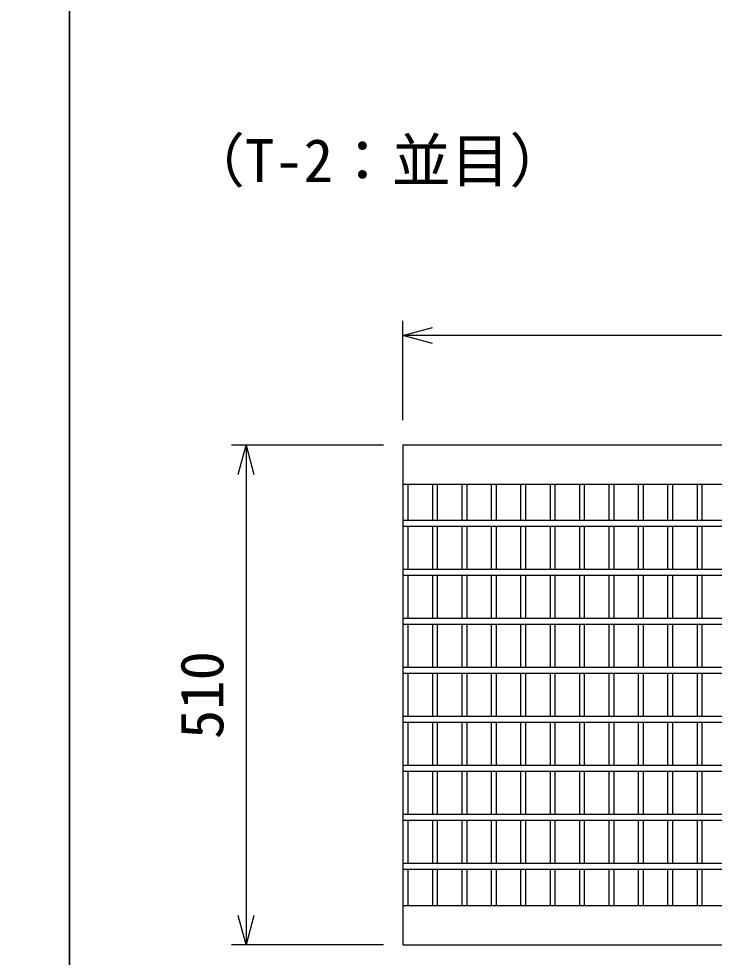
# Model space of a CAD drawing. Units: millimetres, scale not verified. Extents: x -25200 to 25200, y -8910 to 8910.
# Drawn here: x -9368 to -8659, y -5448 to -4490 of the extents above; entities that cross this region are included whole.
import ezdxf
from ezdxf.enums import TextEntityAlignment as Align

# ---------------------------------------------------------------- set-up
doc = ezdxf.new("R2010")
doc.units = ezdxf.units.MM
doc.header["$LTSCALE"] = 30
for name, color, linetype, lineweight in [('0-0_DIM', 7, 'Continuous', 25), ('0-2_HATCH', 6, 'Continuous', 25), ('0-6_TXT', 7, 'Continuous', 25)]:
    doc.layers.add(name, color=color, linetype=linetype, lineweight=lineweight)
doc.styles.add('ＭＳ ゴシック', font='')
doc.styles.get('ＭＳ ゴシック').set_extended_font_data('MS Gothic')

msp = doc.modelspace()

# ---------------------------------------------------------------- linework, layer by layer
at = {"layer": '0-0_DIM'}
for p, q in [((-8976.52, -4899.7), (-8976.52, -4798.11)), ((-7981.52, -4813.11), (-8976.52, -4813.11)), ((-8996.52, -4924.92), (-9151.52, -4924.92)), ((-9136.52, -4924.92), (-9136.52, -5434.92)), ((-8996.52, -5434.92), (-9151.52, -5434.92))]:
    msp.add_line(p, q, dxfattribs=at)
for points in [[(-8946.52, -4821.15), (-8976.52, -4813.11), (-8946.52, -4805.07)], [(-9144.56, -4954.92), (-9136.52, -4924.92), (-9128.48, -4954.92)], [(-9128.48, -5404.92), (-9136.52, -5434.92), (-9144.56, -5404.92)]]:
    msp.add_lwpolyline(points, dxfattribs=at)
at = {"layer": '0-2_HATCH'}
for p, q in [((-8976.52, -4964.92), (-7981.52, -4964.92)), ((-8971.52, -4964.92), (-8971.52, -5001.92)), ((-8946.52, -4964.92), (-8946.52, -5001.92)), ((-8941.52, -4964.92), (-8941.52, -5001.92)), ((-8916.52, -4964.92), (-8916.52, -5001.92)), ((-8911.52, -4964.92), (-8911.52, -5001.92)), ((-8886.52, -4964.92), (-8886.52, -5001.92)), ((-8881.52, -4964.92), (-8881.52, -5001.92)), ((-8856.52, -4964.92), (-8856.52, -5001.92)), ((-8851.52, -4964.92), (-8851.52, -5001.92)), ((-8826.52, -4964.92), (-8826.52, -5001.92)), ((-8821.52, -4964.92), (-8821.52, -5001.92)), ((-8796.52, -4964.92), (-8796.52, -5001.92)), ((-8791.52, -4964.92), (-8791.52, -5001.92)), ((-8766.52, -4964.92), (-8766.52, -5001.92)), ((-8761.52, -4964.92), (-8761.52, -5001.92)), ((-8736.52, -4964.92), (-8736.52, -5001.92)), ((-8731.52, -4964.92), (-8731.52, -5001.92)), ((-8706.52, -4964.92), (-8706.52, -5001.92)), ((-8701.52, -4964.92), (-8701.52, -5001.92)), ((-8676.52, -4964.92), (-8676.52, -5001.92)), ((-8671.52, -4964.92), (-8671.52, -5001.92)), ((-7981.52, -5001.92), (-8976.52, -5001.92)), ((-7981.52, -5007.92), (-8976.52, -5007.92)), ((-8971.52, -5007.92), (-8971.52, -5051.92)), ((-8946.52, -5007.92), (-8946.52, -5051.92)), ((-8941.52, -5007.92), (-8941.52, -5051.92)), ((-8916.52, -5007.92), (-8916.52, -5051.92)), ((-8911.52, -5007.92), (-8911.52, -5051.92)), ((-8886.52, -5007.92), (-8886.52, -5051.92)), ((-8881.52, -5007.92), (-8881.52, -5051.92)), ((-8856.52, -5007.92), (-8856.52, -5051.92)), ((-8851.52, -5007.92), (-8851.52, -5051.92)), ((-8826.52, -5007.92), (-8826.52, -5051.92)), ((-8821.52, -5007.92), (-8821.52, -5051.92)), ((-8796.52, -5007.92), (-8796.52, -5051.92)), ((-8791.52, -5007.92), (-8791.52, -5051.92)), ((-8766.52, -5007.92), (-8766.52, -5051.92)), ((-8761.52, -5007.92), (-8761.52, -5051.92)), ((-8736.52, -5007.92), (-8736.52, -5051.92)), ((-8731.52, -5007.92), (-8731.52, -5051.92)), ((-8706.52, -5007.92), (-8706.52, -5051.92)), ((-8701.52, -5007.92), (-8701.52, -5051.92)), ((-8676.52, -5007.92), (-8676.52, -5051.92)), ((-8671.52, -5007.92), (-8671.52, -5051.92)), ((-7981.52, -5051.92), (-8976.52, -5051.92)), ((-7981.52, -5057.92), (-8976.52, -5057.92)), ((-8971.52, -5057.92), (-8971.52, -5101.92)), ((-8946.52, -5057.92), (-8946.52, -5101.92)), ((-8941.52, -5057.92), (-8941.52, -5101.92)), ((-8916.52, -5057.92), (-8916.52, -5101.92)), ((-8911.52, -5057.92), (-8911.52, -5101.92)), ((-8886.52, -5057.92), (-8886.52, -5101.92)), ((-8881.52, -5057.92), (-8881.52, -5101.92)), ((-8856.52, -5057.92), (-8856.52, -5101.92)), ((-8851.52, -5057.92), (-8851.52, -5101.92)), ((-8826.52, -5057.92), (-8826.52, -5101.92)), ((-8821.52, -5057.92), (-8821.52, -5101.92)), ((-8796.52, -5057.92), (-8796.52, -5101.92)), ((-8791.52, -5057.92), (-8791.52, -5101.92)), ((-8766.52, -5057.92), (-8766.52, -5101.92)), ((-8761.52, -5057.92), (-8761.52, -5101.92)), ((-8736.52, -5057.92), (-8736.52, -5101.92)), ((-8731.52, -5057.92), (-8731.52, -5101.92)), ((-8706.52, -5057.92), (-8706.52, -5101.92)), ((-8701.52, -5057.92), (-8701.52, -5101.92)), ((-8676.52, -5057.92), (-8676.52, -5101.92)), ((-8671.52, -5057.92), (-8671.52, -5101.92)), ((-7981.52, -5101.92), (-8976.52, -5101.92)), ((-7981.52, -5107.92), (-8976.52, -5107.92)), ((-8971.52, -5107.92), (-8971.52, -5151.92)), ((-8946.52, -5107.92), (-8946.52, -5151.92)), ((-8941.52, -5107.92), (-8941.52, -5151.92)), ((-8916.52, -5107.92), (-8916.52, -5151.92)), ((-8911.52, -5107.92), (-8911.52, -5151.92)), ((-8886.52, -5107.92), (-8886.52, -5151.92)), ((-8881.52, -5107.92), (-8881.52, -5151.92)), ((-8856.52, -5107.92), (-8856.52, -5151.92)), ((-8851.52, -5107.92), (-8851.52, -5151.92)), ((-8826.52, -5107.92), (-8826.52, -5151.92)), ((-8821.52, -5107.92), (-8821.52, -5151.92)), ((-8796.52, -5107.92), (-8796.52, -5151.92)), ((-8791.52, -5107.92), (-8791.52, -5151.92)), ((-8766.52, -5107.92), (-8766.52, -5151.92)), ((-8761.52, -5107.92), (-8761.52, -5151.92)), ((-8736.52, -5107.92), (-8736.52, -5151.92)), ((-8731.52, -5107.92), (-8731.52, -5151.92)), ((-8706.52, -5107.92), (-8706.52, -5151.92)), ((-8701.52, -5107.92), (-8701.52, -5151.92)), ((-8676.52, -5107.92), (-8676.52, -5151.92)), ((-8671.52, -5107.92), (-8671.52, -5151.92)), ((-7981.52, -5151.92), (-8976.52, -5151.92)), ((-7981.52, -5157.92), (-8976.52, -5157.92)), ((-8971.52, -5157.92), (-8971.52, -5201.92)), ((-8946.52, -5157.92), (-8946.52, -5201.92)), ((-8941.52, -5157.92), (-8941.52, -5201.92)), ((-8916.52, -5157.92), (-8916.52, -5201.92)), ((-8911.52, -5157.92), (-8911.52, -5201.92)), ((-8886.52, -5157.92), (-8886.52, -5201.92)), ((-8881.52, -5157.92), (-8881.52, -5201.92)), ((-8856.52, -5157.92), (-8856.52, -5201.92)), ((-8851.52, -5157.92), (-8851.52, -5201.92)), ((-8826.52, -5157.92), (-8826.52, -5201.92)), ((-8821.52, -5157.92), (-8821.52, -5201.92)), ((-8796.52, -5157.92), (-8796.52, -5201.92)), ((-8791.52, -5157.92), (-8791.52, -5201.92)), ((-8766.52, -5157.92), (-8766.52, -5201.92)), ((-8761.52, -5157.92), (-8761.52, -5201.92)), ((-8736.52, -5157.92), (-8736.52, -5201.92)), ((-8731.52, -5157.92), (-8731.52, -5201.92)), ((-8706.52, -5157.92), (-8706.52, -5201.92)), ((-8701.52, -5157.92), (-8701.52, -5201.92)), ((-8676.52, -5157.92), (-8676.52, -5201.92)), ((-8671.52, -5157.92), (-8671.52, -5201.92)), ((-7981.52, -5201.92), (-8976.52, -5201.92)), ((-7981.52, -5207.92), (-8976.52, -5207.92)), ((-8971.52, -5207.92), (-8971.52, -5251.92)), ((-8946.52, -5207.92), (-8946.52, -5251.92)), ((-8941.52, -5207.92), (-8941.52, -5251.92)), ((-8916.52, -5207.92), (-8916.52, -5251.92)), ((-8911.52, -5207.92), (-8911.52, -5251.92)), ((-8886.52, -5207.92), (-8886.52, -5251.92)), ((-8881.52, -5207.92), (-8881.52, -5251.92)), ((-8856.52, -5207.92), (-8856.52, -5251.92)), ((-8851.52, -5207.92), (-8851.52, -5251.92)), ((-8826.52, -5207.92), (-8826.52, -5251.92)), ((-8821.52, -5207.92), (-8821.52, -5251.92)), ((-8796.52, -5207.92), (-8796.52, -5251.92)), ((-8791.52, -5207.92), (-8791.52, -5251.92)), ((-8766.52, -5207.92), (-8766.52, -5251.92)), ((-8761.52, -5207.92), (-8761.52, -5251.92)), ((-8736.52, -5207.92), (-8736.52, -5251.92)), ((-8731.52, -5207.92), (-8731.52, -5251.92)), ((-8706.52, -5207.92), (-8706.52, -5251.92)), ((-8701.52, -5207.92), (-8701.52, -5251.92)), ((-8676.52, -5207.92), (-8676.52, -5251.92)), ((-8671.52, -5207.92), (-8671.52, -5251.92)), ((-7981.52, -5251.92), (-8976.52, -5251.92)), ((-7981.52, -5257.92), (-8976.52, -5257.92)), ((-8971.52, -5257.92), (-8971.52, -5301.92)), ((-8946.52, -5257.92), (-8946.52, -5301.92)), ((-8941.52, -5257.92), (-8941.52, -5301.92)), ((-8916.52, -5257.92), (-8916.52, -5301.92)), ((-8911.52, -5257.92), (-8911.52, -5301.92)), ((-8886.52, -5257.92), (-8886.52, -5301.92)), ((-8881.52, -5257.92), (-8881.52, -5301.92)), ((-8856.52, -5257.92), (-8856.52, -5301.92)), ((-8851.52, -5257.92), (-8851.52, -5301.92)), ((-8826.52, -5257.92), (-8826.52, -5301.92)), ((-8821.52, -5257.92), (-8821.52, -5301.92)), ((-8796.52, -5257.92), (-8796.52, -5301.92)), ((-8791.52, -5257.92), (-8791.52, -5301.92)), ((-8766.52, -5257.92), (-8766.52, -5301.92)), ((-8761.52, -5257.92), (-8761.52, -5301.92)), ((-8736.52, -5257.92), (-8736.52, -5301.92)), ((-8731.52, -5257.92), (-8731.52, -5301.92)), ((-8706.52, -5257.92), (-8706.52, -5301.92)), ((-8701.52, -5257.92), (-8701.52, -5301.92)), ((-8676.52, -5257.92), (-8676.52, -5301.92)), ((-8671.52, -5257.92), (-8671.52, -5301.92)), ((-7981.52, -5301.92), (-8976.52, -5301.92)), ((-7981.52, -5307.92), (-8976.52, -5307.92)), ((-8971.52, -5307.92), (-8971.52, -5351.92)), ((-8946.52, -5307.92), (-8946.52, -5351.92)), ((-8941.52, -5307.92), (-8941.52, -5351.92)), ((-8916.52, -5307.92), (-8916.52, -5351.92)), ((-8911.52, -5307.92), (-8911.52, -5351.92)), ((-8886.52, -5307.92), (-8886.52, -5351.92)), ((-8881.52, -5307.92), (-8881.52, -5351.92)), ((-8856.52, -5307.92), (-8856.52, -5351.92)), ((-8851.52, -5307.92), (-8851.52, -5351.92)), ((-8826.52, -5307.92), (-8826.52, -5351.92)), ((-8821.52, -5307.92), (-8821.52, -5351.92)), ((-8796.52, -5307.92), (-8796.52, -5351.92)), ((-8791.52, -5307.92), (-8791.52, -5351.92)), ((-8766.52, -5307.92), (-8766.52, -5351.92)), ((-8761.52, -5307.92), (-8761.52, -5351.92)), ((-8736.52, -5307.92), (-8736.52, -5351.92)), ((-8731.52, -5307.92), (-8731.52, -5351.92)), ((-8706.52, -5307.92), (-8706.52, -5351.92)), ((-8701.52, -5307.92), (-8701.52, -5351.92)), ((-8676.52, -5307.92), (-8676.52, -5351.92)), ((-8671.52, -5307.92), (-8671.52, -5351.92)), ((-7981.52, -5351.92), (-8976.52, -5351.92)), ((-7981.52, -5357.92), (-8976.52, -5357.92)), ((-8971.52, -5357.92), (-8971.52, -5394.92)), ((-8946.52, -5357.92), (-8946.52, -5394.92)), ((-8941.52, -5357.92), (-8941.52, -5394.92)), ((-8916.52, -5357.92), (-8916.52, -5394.92)), ((-8911.52, -5357.92), (-8911.52, -5394.92)), ((-8886.52, -5357.92), (-8886.52, -5394.92)), ((-8881.52, -5357.92), (-8881.52, -5394.92)), ((-8856.52, -5357.92), (-8856.52, -5394.92)), ((-8851.52, -5357.92), (-8851.52, -5394.92)), ((-8826.52, -5357.92), (-8826.52, -5394.92)), ((-8821.52, -5357.92), (-8821.52, -5394.92)), ((-8796.52, -5357.92), (-8796.52, -5394.92)), ((-8791.52, -5357.92), (-8791.52, -5394.92)), ((-8766.52, -5357.92), (-8766.52, -5394.92)), ((-8761.52, -5357.92), (-8761.52, -5394.92)), ((-8736.52, -5357.92), (-8736.52, -5394.92)), ((-8731.52, -5357.92), (-8731.52, -5394.92)), ((-8706.52, -5357.92), (-8706.52, -5394.92)), ((-8701.52, -5357.92), (-8701.52, -5394.92)), ((-8676.52, -5357.92), (-8676.52, -5394.92)), ((-8671.52, -5357.92), (-8671.52, -5394.92)), ((-7981.52, -5394.92), (-8976.52, -5394.92))]:
    msp.add_line(p, q, dxfattribs=at)
msp.add_lwpolyline([(-8976.52, -4924.92), (-8976.52, -5434.92), (-7981.52, -5434.92), (-7981.52, -4924.92)], close=True, dxfattribs=at)
at = {"layer": '0-6_TXT'}
for points in [[(-11416.68, -7188.51), (-9316.68, -7188.51), (-9316.68, -1778.68), (-11416.68, -1778.68)], [(-9316.68, -7188.51), (-7216.68, -7188.51), (-7216.68, -1778.68), (-9316.68, -1778.68)]]:
    msp.add_lwpolyline(points, close=True, dxfattribs=at)

# ---------------------------------------------------------------- texts
at = {"layer": '0-0_DIM', "style": 'ＭＳ ゴシック'}
msp.add_text('（T-2：並目）', height=43.99, dxfattribs=at).set_placement((-9197.66, -4669.74), align=Align.BOTTOM_LEFT)
msp.add_text('510', height=43.99, rotation=90, dxfattribs=at).set_placement((-9146.52, -5224.92), align=Align.BOTTOM_LEFT)

doc.saveas('drawing.dxf')
